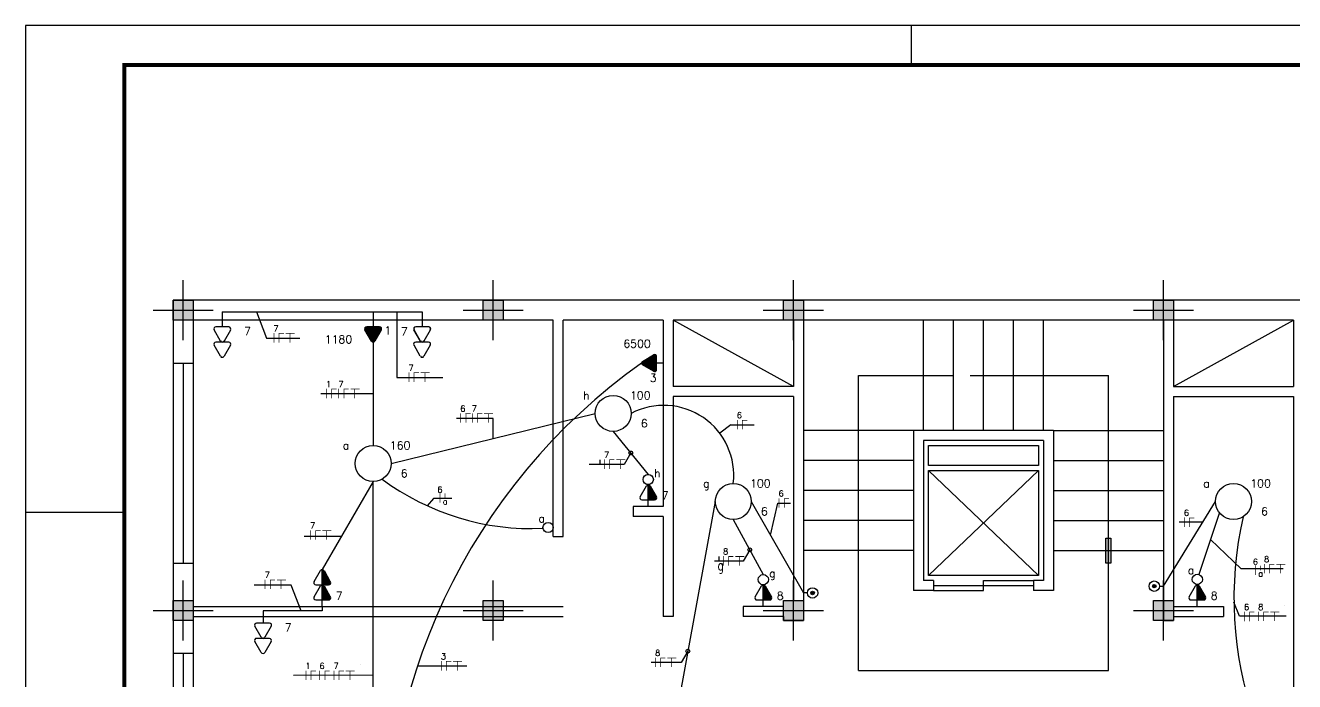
# Model space of a CAD drawing. Header units: metres. Extents: x 2426 to 2593, y 1997 to 2034.
# Drawn here: x 2483.21 to 2511.9, y 2019.62 to 2034.44 of the extents above; entities that cross this region are included whole.
import ezdxf
from ezdxf.enums import TextEntityAlignment as Align

# ---------------------------------------------------------------- set-up
doc = ezdxf.new("R2010")
doc.units = ezdxf.units.M
doc.linetypes.add('Contínuo', pattern=[0])
for name, color, linetype in [('10', 10, 'Continuous'), ('2', 4, 'Continuous'), ('4', 136, 'Continuous'), ('Acessorios', 4, 'Continuous'), ('ALVENARIA', 7, 'Continuous'), ('ARQ-FOLHA', 7, 'Continuous'), ('CIRCUITOS', 250, 'Continuous'), ('ILUMINAÇÃO', 1, 'Contínuo'), ('INTERRUPTORES', 1, 'Continuous'), ('TOMADAS-ENERGIA', 1, 'Continuous')]:
    doc.layers.add(name, color=color, linetype=linetype)
doc.layers.add('ELETRODUTOS', color=5, linetype='Continuous', lineweight=30)
doc.styles.add('ROMANS', font='ROMANS.shx', dxfattribs={"width": 0.8, "height": 0.1})

# ---------------------------------------------------------------- blocks, each defined once
blk = doc.blocks.new('FOLHA A2')
at = {"layer": 'ARQ-FOLHA'}
for p, q in [((594, 0), (0, 0)), ((0, 0), (0, -420)), ((224, -10), (224, 0)), ((0, -123), (25, -123))]:
    blk.add_line(p, q, dxfattribs=at)
at = {"layer": 'ARQ-FOLHA', "const_width": 1}
blk.add_lwpolyline([(25, -410), (584, -410), (584, -10), (25, -10), (25, -410)], dxfattribs=at)
blk = doc.blocks.new('st')
at = {"layer": '2'}
h = blk.add_hatch(color=256, dxfattribs=at)
h.paths.add_polyline_path([(0, 10), (0, 0), (10, 0), (10, 10)])
h.paths.add_polyline_path([(-10, 10), (-10, 0), (0, 0), (0, 10)])
h.paths.add_polyline_path([(-10, 0), (-10, -10), (0, -10), (0, 0)])
h.paths.add_polyline_path([(0, 0), (0, -10), (10, -10), (10, 0)])
at = {"layer": '10'}
for p, q in [((0, 30), (0, -30)), ((-30, 0), (30, 0))]:
    blk.add_line(p, q, dxfattribs=at)
at = {"layer": '4'}
blk.add_lwpolyline([(-10, -10), (-10, 10), (10, 10), (10, -10)], close=True, dxfattribs=at)
blk = doc.blocks.new('TEBAI01')
for p, q in [((-1.62, 1.95), (-0.35, 4.14)), ((0.35, 4.14), (1.63, 1.92)), ((-1.3, 1.32), (1.28, 1.32)), ((0, 0), (0, 1.32))]:
    blk.add_line(p, q)
for centre, start, end in [((0, 3.97), 26.0479, 153.9521), ((-1.3, 1.71), 143.1332, 270.777), ((1.3, 1.71), 267.1811, 32.5689)]:
    blk.add_arc(centre, 0.393, start, end)
at = {"style": 'ROMANS', "flags": 8}
for tag, p in [('020', (-5.03, 2.2)), ('001', (3.56, 2.23))]:
    blk.add_attdef(tag, text='', height=1.6, dxfattribs=at).set_placement(p, align=Align.MIDDLE_CENTER)
blk = doc.blocks.new('TEALT03')
for p, q in [((-1.62, 1.95), (-0.35, 4.14)), ((0.35, 4.14), (1.63, 1.92)), ((-1.3, 1.32), (1.28, 1.32)), ((0, 0), (0, 1.32))]:
    blk.add_line(p, q)
for centre, start, end in [((0, 3.97), 26.0479, 153.9521), ((-1.3, 1.71), 143.1332, 270.777), ((1.3, 1.71), 267.1811, 32.5689)]:
    blk.add_arc(centre, 0.393, start, end)
at = {"linetype": 'Continuous'}
for points in [[(-1.62, 1.95), (1.49, 1.37), (-0.35, 4.14)], [(-0.35, 4.14), (1.64, 1.52), (-0.21, 4.3)], [(1.64, 1.52), (-0.35, 4.14), (1.49, 1.37)], [(-0.21, 4.3), (1.69, 1.72), (0, 4.36)], [(1.69, 1.72), (-0.21, 4.3), (1.64, 1.52)], [(0, 4.36), (1.63, 1.92), (0.21, 4.3)], [(1.63, 1.92), (0, 4.36), (1.69, 1.72)], [(0.35, 4.14), (0.21, 4.3), (1.63, 1.92)], [(-1.69, 1.75), (1.28, 1.32), (-1.62, 1.95)], [(1.28, 1.32), (-1.69, 1.75), (-1.31, 1.32)], [(-1.66, 1.54), (-1.31, 1.32), (-1.69, 1.75)], [(-1.31, 1.32), (-1.66, 1.54), (-1.51, 1.38)], [(1.49, 1.37), (-1.62, 1.95), (1.28, 1.32)]]:
    blk.add_solid(points, dxfattribs=at)
at = {"style": 'ROMANS', "flags": 8}
for tag, p in [('020', (-4.82, 2.03)), ('001', (3.51, 2.07))]:
    blk.add_attdef(tag, text='', height=1.6, dxfattribs=at).set_placement(p, align=Align.MIDDLE_CENTER)
blk = doc.blocks.new('A$C0BD3781F')
blk.add_circle((0.36, 0.36), 0.36)
at = {"style": 'ROMANS', "flags": 8}
for tag, p in [('001', (0.188, 0.472)), ('009', (0.502, 0.474)), ('020', (0.356, 0.232))]:
    blk.add_attdef(tag, text='', height=0.16, dxfattribs=at).set_placement(p, align=Align.MIDDLE_CENTER)
blk = doc.blocks.new('Ir1s01')
blk.add_circle((0, 1.02), 1.02)
at = {"style": 'ROMANS', "flags": 8}
blk.add_attdef('009', text='', height=1.6, dxfattribs=at).set_placement((1.81, 2.29), align=Align.MIDDLE_CENTER)
blk = doc.blocks.new('A$C93b2c405')
at = {"layer": 'TOMADAS-ENERGIA'}
for p, q in [((0.252, 0.163), (0.188, 0.274)), ((0.334, 0.304), (0.205, 0.304)), ((0.269, 0.37), (0.269, 0.304)), ((0.35, 0.273), (0.287, 0.163)), ((0.334, 0.152), (0.205, 0.152)), ((0.251, 0.011), (0.188, 0.122)), ((0.35, 0.121), (0.287, 0.011))]:
    blk.add_line(p, q, dxfattribs=at)
for centre, start, end in [((0.205, 0.284), 87.1811, 212.5689), ((0.335, 0.284), 323.1332, 90.777), ((0.204, 0.132), 87.1811, 212.5689), ((0.269, 0.172), 206.0479, 333.9521), ((0.334, 0.132), 323.1332, 90.777), ((0.269, 0.02), 206.0479, 333.9521)]:
    blk.add_arc(centre, 0.0197, start, end, dxfattribs=at)
at = {"layer": 'TOMADAS-ENERGIA', "style": 'ROMANS', "flags": 8}
for tag, p in [('001', (0.091, 0.259)), ('020', (0.521, 0.26))]:
    blk.add_attdef(tag, text='', height=0.08, rotation=180, dxfattribs=at).set_placement(p, align=Align.MIDDLE_CENTER)
blk = doc.blocks.new('A$C8d71f97b')
at = {"layer": 'TOMADAS-ENERGIA'}
for p, q in [((0.27, 0.249), (0.333, 0.359)), ((0.351, 0.218), (0.351, 0.37)), ((0.369, 0.359), (0.432, 0.248)), ((0.27, 0.097), (0.333, 0.207)), ((0.286, 0.218), (0.415, 0.218)), ((0.351, 0.066), (0.351, 0.218)), ((0.369, 0.207), (0.432, 0.096)), ((0.286, 0.066), (0.415, 0.066)), ((0.351, 0), (0.351, 0.066))]:
    blk.add_line(p, q, dxfattribs=at)
for centre, start, end in [((0.351, 0.35), 26.0479, 153.9521), ((0.286, 0.238), 143.1332, 270.777), ((0.351, 0.198), 26.0479, 153.9521), ((0.416, 0.238), 267.1811, 32.5689), ((0.286, 0.086), 143.1332, 270.777), ((0.416, 0.086), 267.1811, 32.5689)]:
    blk.add_arc(centre, 0.0197, start, end, dxfattribs=at)
at = {"layer": 'TOMADAS-ENERGIA', "linetype": 'Continuous'}
for points in [[(0.351, 0.37), (0.432, 0.248), (0.361, 0.367)], [(0.432, 0.248), (0.351, 0.37), (0.436, 0.238)], [(0.351, 0.218), (0.436, 0.238), (0.351, 0.37)], [(0.369, 0.359), (0.361, 0.367), (0.432, 0.248)], [(0.436, 0.238), (0.351, 0.218), (0.433, 0.228)], [(0.415, 0.218), (0.433, 0.228), (0.351, 0.218)], [(0.351, 0.218), (0.432, 0.096), (0.361, 0.215)], [(0.432, 0.096), (0.351, 0.218), (0.436, 0.086)], [(0.351, 0.066), (0.436, 0.086), (0.351, 0.218)], [(0.369, 0.207), (0.361, 0.215), (0.432, 0.096)], [(0.433, 0.228), (0.415, 0.218), (0.425, 0.22)], [(0.436, 0.086), (0.351, 0.066), (0.433, 0.076)], [(0.415, 0.066), (0.433, 0.076), (0.351, 0.066)], [(0.433, 0.076), (0.415, 0.066), (0.425, 0.068)]]:
    blk.add_solid(points, dxfattribs=at)
at = {"layer": 'TOMADAS-ENERGIA', "style": 'ROMANS', "flags": 8}
for tag, p in [('020', (0.103, 0.11)), ('001', (0.52, 0.108))]:
    blk.add_attdef(tag, text='', height=0.08, dxfattribs=at).set_placement(p, align=Align.MIDDLE_CENTER)
blk = doc.blocks.new('TEMED02')
for p, q in [((-1.62, 1.95), (-0.35, 4.14)), ((0, 1.32), (0, 4.36)), ((0.35, 4.14), (1.63, 1.92)), ((-1.3, 1.32), (1.28, 1.32)), ((0, 0), (0, 1.32))]:
    blk.add_line(p, q)
for centre, start, end in [((0, 3.97), 26.0479, 153.9521), ((-1.3, 1.71), 143.1332, 270.777), ((1.3, 1.71), 267.1811, 32.5689)]:
    blk.add_arc(centre, 0.393, start, end)
at = {"linetype": 'Continuous'}
for points in [[(0, 4.36), (1.63, 1.92), (0.21, 4.3)], [(1.63, 1.92), (0, 4.36), (1.69, 1.72)], [(0, 1.32), (1.69, 1.72), (0, 4.36)], [(0.35, 4.14), (0.21, 4.3), (1.63, 1.92)], [(1.69, 1.72), (0, 1.32), (1.64, 1.52)], [(1.28, 1.32), (1.64, 1.52), (0, 1.32)], [(1.64, 1.52), (1.28, 1.32), (1.49, 1.37)]]:
    blk.add_solid(points, dxfattribs=at)
at = {"style": 'ROMANS', "flags": 8}
for tag, p in [('020', (-4.96, 2.19)), ('001', (3.39, 2.17))]:
    blk.add_attdef(tag, text='', height=1.6, dxfattribs=at).set_placement(p, align=Align.MIDDLE_CENTER)
blk = doc.blocks.new('Ircamp08')
blk.add_line((0, 0.8), (0, 0))
for radius in [1.04, 0.36]:
    blk.add_circle((0, 1.84), radius)
at = {"linetype": 'Continuous'}
for points in [[(-0.36, 1.84), (-0.31, 1.66), (-0.31, 2.02)], [(-0.31, 2.02), (-0.18, 1.53), (-0.18, 2.15)], [(-0.18, 1.53), (-0.31, 2.02), (-0.31, 1.66)], [(-0.18, 2.15), (0, 1.48), (0, 2.2)], [(0, 1.48), (-0.18, 2.15), (-0.18, 1.53)], [(0, 2.2), (0.18, 1.53), (0.18, 2.15)], [(0.18, 1.53), (0, 2.2), (0, 1.48)], [(0.18, 2.15), (0.31, 1.66), (0.31, 2.02)], [(0.31, 1.66), (0.18, 2.15), (0.18, 1.53)], [(0.36, 1.84), (0.31, 2.02), (0.31, 1.66)]]:
    blk.add_solid(points, dxfattribs=at)
at = {"style": 'ROMANS', "flags": 8}
blk.add_attdef('009', text='', height=1.6, dxfattribs=at).set_placement((1.3, 3.14), align=Align.MIDDLE_CENTER)
blk = doc.blocks.new('FNT')
at = {"const_width": 0.24}
for points in [[(0.12, 1.68), (0.12, -1.68)], [(1.84, 1.56), (3.68, 1.56)], [(1.96, 1.44), (1.96, -1.68)], [(4.32, 1.56), (7.52, 1.56)], [(5.8, 1.44), (5.8, -1.68)]]:
    blk.add_lwpolyline(points, dxfattribs=at)
at = {"style": 'ROMANS', "flags": 8}
blk.add_attdef('001', text='', height=1.6, dxfattribs=at).set_placement((0.89, 3.34), align=Align.MIDDLE_CENTER)
blk = doc.blocks.new('A$C27EA2FDF')
at = {"const_width": 0.009}
for points in [[(0.04, 0.126), (0.04, 0)], [(0.104, 0.121), (0.173, 0.121)], [(0.109, 0.117), (0.109, 0)]]:
    blk.add_lwpolyline(points, dxfattribs=at)
at = {"style": 'ROMANS', "flags": 8}
blk.add_attdef('001', text='', height=0.06, dxfattribs=at).set_placement((0.069, 0.188), align=Align.MIDDLE_CENTER)
blk = doc.blocks.new('A$C3508442B')
at = {"const_width": 0.024}
for points in [[(0.227, 0.043), (0.392, 0.012)], [(0.262, 0.224), (0.592, 0.161)]]:
    blk.add_lwpolyline(points, dxfattribs=at)
at = {"style": 'ROMANS', "flags": 8}
for tag, p in [('009', (0.634, 0.329)), ('001', (0.105, 0.258))]:
    blk.add_attdef(tag, text='', height=0.16, rotation=79, dxfattribs=at).set_placement(p, align=Align.MIDDLE_CENTER)

msp = doc.modelspace()

# ---------------------------------------------------------------- hatches: boundary and pattern name
at = {"layer": 'Acessorios'}
msp.add_hatch(color=256, dxfattribs=at).paths.add_polyline_path([(2507.636, 2022.86), (2507.749, 2022.86), (2507.749, 2022.295), (2507.636, 2022.295)])

# ---------------------------------------------------------------- linework, layer by layer
at = {"color": 18, "true_color": 0x000000}
for p, q in [((2499.154, 2025.414), (2498.905, 2025.226)), ((2492.429, 2023.755), (2492.29, 2023.588))]:
    msp.add_line(p, q, dxfattribs=at)
at = {"layer": 'Acessorios'}
for p, q in [((2500.568, 2026.287), (2497.854, 2027.78)), ((2503.508, 2025.292), (2503.508, 2027.78)), ((2504.187, 2025.292), (2504.187, 2027.78)), ((2504.865, 2025.292), (2504.865, 2027.78)), ((2505.544, 2025.292), (2505.544, 2027.78)), ((2506.223, 2025.292), (2506.223, 2027.78)), ((2509.163, 2026.287), (2511.877, 2027.78)), ((2486.544, 2026.807), (2486.544, 2022.283)), ((2486.77, 2026.807), (2486.77, 2022.283)), ((2486.997, 2026.807), (2486.997, 2022.283)), ((2502.038, 2019.863), (2502.038, 2026.536)), ((2502.038, 2026.536), (2504.187, 2026.536)), ((2504.569, 2026.536), (2507.693, 2026.536)), ((2507.693, 2019.863), (2507.693, 2026.536)), ((2503.282, 2025.292), (2500.794, 2025.292)), ((2506.449, 2025.292), (2508.937, 2025.292)), ((2503.282, 2024.613), (2500.794, 2024.613)), ((2506.449, 2024.613), (2508.937, 2024.613)), ((2506.109, 2022.012), (2503.621, 2024.387)), ((2503.621, 2022.012), (2506.109, 2024.387)), ((2503.282, 2023.934), (2500.794, 2023.934)), ((2506.449, 2023.934), (2508.937, 2023.934)), ((2503.282, 2023.256), (2500.794, 2023.256)), ((2506.449, 2023.256), (2508.937, 2023.256)), ((2503.282, 2022.577), (2500.794, 2022.577)), ((2506.449, 2022.577), (2508.937, 2022.577)), ((2504.865, 2021.673), (2504.865, 2021.899)), ((2504.865, 2021.899), (2505.996, 2021.899)), ((2503.735, 2021.786), (2505.996, 2021.786)), ((2503.735, 2021.673), (2504.865, 2021.673)), ((2486.544, 2020.248), (2486.544, 2015.724)), ((2486.77, 2020.248), (2486.77, 2015.724)), ((2486.997, 2020.248), (2486.997, 2015.724)), ((2502.038, 2019.863), (2507.693, 2019.863))]:
    msp.add_line(p, q, dxfattribs=at)
for points in [[(2503.621, 2024.5), (2503.621, 2024.952), (2506.109, 2024.952), (2506.109, 2024.5)], [(2503.621, 2022.012), (2503.621, 2024.387), (2506.109, 2024.387), (2506.109, 2022.012)], [(2507.636, 2022.86), (2507.749, 2022.86), (2507.749, 2022.295), (2507.636, 2022.295)]]:
    msp.add_lwpolyline(points, close=True, dxfattribs=at)
at = {"layer": 'ALVENARIA'}
for p, q in [((2531.782, 2028.232), (2486.544, 2028.232)), ((2486.544, 2028.232), (2486.544, 2026.807)), ((2495.139, 2027.78), (2486.997, 2027.78)), ((2486.997, 2027.78), (2486.997, 2026.807)), ((2495.139, 2022.894), (2495.139, 2027.78)), ((2495.366, 2022.894), (2495.366, 2027.78)), ((2497.627, 2027.78), (2495.366, 2027.78)), ((2497.627, 2027.78), (2497.627, 2023.573)), ((2508.937, 2027.78), (2497.854, 2027.78)), ((2497.854, 2027.78), (2497.854, 2026.287)), ((2500.568, 2027.78), (2500.568, 2026.287)), ((2500.794, 2027.78), (2500.794, 2020.994)), ((2508.937, 2027.78), (2508.937, 2020.994)), ((2509.163, 2027.78), (2509.163, 2026.287)), ((2511.877, 2027.78), (2509.163, 2027.78)), ((2511.877, 2027.78), (2511.877, 2026.287)), ((2486.997, 2026.807), (2486.544, 2026.807)), ((2500.568, 2026.287), (2497.854, 2026.287)), ((2509.163, 2026.287), (2511.877, 2026.287)), ((2500.568, 2026.061), (2497.854, 2026.061)), ((2497.854, 2026.061), (2497.854, 2021.084)), ((2500.568, 2026.061), (2500.568, 2021.446)), ((2509.163, 2026.061), (2509.163, 2020.994)), ((2509.163, 2026.061), (2511.877, 2026.061)), ((2511.877, 2026.061), (2511.877, 2018.054)), ((2503.282, 2025.292), (2503.282, 2021.673)), ((2506.449, 2025.292), (2503.282, 2025.292)), ((2506.449, 2025.292), (2506.449, 2021.673)), ((2503.508, 2025.065), (2503.508, 2021.899)), ((2506.223, 2025.065), (2503.508, 2025.065)), ((2506.223, 2025.065), (2506.223, 2021.899)), ((2496.949, 2023.573), (2496.949, 2023.346)), ((2497.627, 2023.573), (2496.949, 2023.573)), ((2497.627, 2023.346), (2496.949, 2023.346)), ((2497.627, 2023.346), (2497.627, 2021.084)), ((2495.139, 2022.894), (2495.366, 2022.894)), ((2486.544, 2022.283), (2486.544, 2020.248)), ((2486.997, 2022.283), (2486.544, 2022.283)), ((2486.997, 2022.283), (2486.997, 2021.311)), ((2503.735, 2021.899), (2503.508, 2021.899)), ((2503.735, 2021.899), (2503.735, 2021.673)), ((2505.996, 2021.899), (2505.996, 2021.673)), ((2506.223, 2021.899), (2505.996, 2021.899)), ((2503.735, 2021.673), (2503.282, 2021.673)), ((2506.449, 2021.673), (2505.996, 2021.673)), ((2486.997, 2021.311), (2495.366, 2021.311)), ((2499.437, 2021.311), (2499.437, 2021.084)), ((2500.342, 2021.311), (2499.437, 2021.311)), ((2500.342, 2021.323), (2500.342, 2021.446)), ((2500.342, 2021.446), (2500.568, 2021.446)), ((2509.163, 2021.311), (2510.294, 2021.311)), ((2510.294, 2021.311), (2510.294, 2021.084)), ((2486.997, 2021.084), (2495.366, 2021.084)), ((2486.997, 2021.084), (2486.997, 2020.248)), ((2497.854, 2021.084), (2497.627, 2021.084)), ((2500.342, 2021.084), (2499.437, 2021.084)), ((2500.342, 2021.084), (2500.342, 2020.994)), ((2500.342, 2020.994), (2500.794, 2020.994)), ((2508.937, 2020.994), (2509.163, 2020.994)), ((2509.163, 2021.084), (2510.294, 2021.084)), ((2486.997, 2020.248), (2486.544, 2020.248))]:
    msp.add_line(p, q, dxfattribs=at)
at = {"layer": 'CIRCUITOS'}
for p, q in [((2488.428, 2027.971), (2488.655, 2027.377)), ((2491.604, 2027.971), (2491.604, 2026.487)), ((2488.655, 2027.377), (2489.414, 2027.377)), ((2491.604, 2026.487), (2492.647, 2026.487)), ((2491.068, 2026.119), (2489.886, 2026.119)), ((2493.782, 2025.564), (2492.951, 2025.564)), ((2493.782, 2025.111), (2493.782, 2025.564)), ((2499.154, 2025.414), (2499.68, 2025.414)), ((2496.892, 2024.782), (2496.741, 2024.522)), ((2496.297, 2024.522), (2495.954, 2024.522)), ((2496.198, 2024.522), (2496.198, 2024.626)), ((2496.741, 2024.522), (2496.198, 2024.522)), ((2492.848, 2023.755), (2492.429, 2023.755)), ((2500.05, 2022.926), (2500.221, 2023.646)), ((2500.221, 2023.646), (2500.502, 2023.646)), ((2490.444, 2023.06), (2490.444, 2023.06)), ((2509.818, 2023.215), (2509.292, 2023.215)), ((2490.348, 2022.893), (2489.507, 2022.893)), ((2510.696, 2022.161), (2509.997, 2022.824)), ((2498.889, 2022.336), (2498.889, 2022.439)), ((2499.583, 2022.595), (2499.432, 2022.336)), ((2498.955, 2022.336), (2498.784, 2022.336)), ((2499.432, 2022.336), (2498.889, 2022.336)), ((2511.642, 2022.161), (2510.696, 2022.161)), ((2489.218, 2021.793), (2488.377, 2021.793)), ((2489.443, 2021.215), (2489.218, 2021.793)), ((2510.658, 2021.093), (2510.529, 2021.409)), ((2511.682, 2021.336), (2511.682, 2021.336)), ((2511.71, 2021.093), (2510.658, 2021.093)), ((2498.182, 2020.304), (2498.03, 2020.044)), ((2490.779, 2020.007), (2490.779, 2020.007)), ((2498.03, 2020.044), (2497.352, 2020.044)), ((2491.068, 2019.764), (2489.27, 2019.753))]:
    msp.add_line(p, q, dxfattribs=at)
at = {"layer": 'CIRCUITOS', "linetype": 'Continuous'}
msp.add_line((2493.185, 2019.965), (2492.07, 2019.965), dxfattribs=at)
at = {"layer": 'CIRCUITOS'}
for centre in [(2496.892, 2024.782), (2499.583, 2022.595), (2498.182, 2020.304)]:
    msp.add_circle(centre, 0.0424, dxfattribs=at)
at = {"layer": 'ELETRODUTOS'}
for p, q in [((2487.658, 2027.971), (2487.658, 2027.78)), ((2487.658, 2027.971), (2492.176, 2027.971)), ((2491.068, 2027.971), (2491.068, 2027.78)), ((2492.176, 2027.971), (2492.176, 2027.78)), ((2491.068, 2027.287), (2491.068, 2024.952)), ((2491.475, 2024.545), (2496.089, 2025.676)), ((2496.496, 2025.269), (2497.288, 2024.296)), ((2491.068, 2024.138), (2489.916, 2022.148)), ((2491.068, 2018.393), (2491.068, 2024.138)), ((2498.804, 2023.686), (2497.56, 2016.923)), ((2499.618, 2023.686), (2500.794, 2021.618)), ((2508.937, 2021.772), (2510.113, 2023.686)), ((2499.211, 2023.279), (2499.889, 2022.034)), ((2510.199, 2023.436), (2509.738, 2022.035)), ((2489.916, 2021.311), (2489.916, 2021.215)), ((2488.58, 2021.215), (2488.58, 2021.084)), ((2489.916, 2021.215), (2488.58, 2021.215))]:
    msp.add_line(p, q, dxfattribs=at)
for centre, radius, start, end in [((2505.034, 2015.671), 13.657, 125.3404, 184.2423), ((2497.64, 2024.277), 1.581, 353.327, 117.7514), ((2494.645, 2028.726), 5.652, 233.3359, 272.6936), ((2518.82, 2021.493), 8.291, 167.1177, 230.9211)]:
    msp.add_arc(centre, radius, start, end, dxfattribs=at)

# ---------------------------------------------------------------- block references
at = {"xscale": 2.26188820454486, "yscale": 2.26188820454486, "zscale": 2.26188820454486}
msp.add_blockref('A$C93b2c405', (2491.567, 2026.943), dxfattribs=at)
msp.add_blockref('A$C8d71f97b', (2489.123, 2021.311), dxfattribs=at).add_auto_attribs({'001': '7'})
ref = msp.add_blockref('A$C93b2c405', (2487.97, 2020.248), dxfattribs=dict(xscale=2.26188820454486, yscale=2.26188820454486, zscale=2.26188820454486))
ref.add_attrib('020', '7', dxfattribs={"layer": 'TOMADAS-ENERGIA', "height": 0.181, "style": 'ROMANS', "flags": 8}).set_placement((2489.149, 2020.836), align=Align.MIDDLE_CENTER)
at = {"layer": 'ALVENARIA', "xscale": 0.02261888204544859, "yscale": 0.02261888204544859, "zscale": 0.02261888204544859, "rotation": 89.99999999999999}
for p in [(2486.77, 2028.006), (2493.782, 2028.006), (2500.568, 2028.006), (2508.937, 2028.006), (2486.77, 2021.22), (2493.782, 2021.22), (2500.568, 2021.22), (2508.937, 2021.22)]:
    msp.add_blockref('st', p, dxfattribs=at)
at = {"layer": 'ARQ-FOLHA', "xscale": 0.08944633452801547, "yscale": 0.08944633452801547, "zscale": 0.08944633452801547}
msp.add_blockref('FOLHA A2', (2483.206, 2034.444), dxfattribs=at)
at = {"layer": 'CIRCUITOS', "lineweight": 30}
ref = msp.add_blockref('FNT', (2488.817, 2027.384), dxfattribs=dict(at, xscale=0.06361560575189844, yscale=0.06361560575189844, zscale=0.06361560575189844))
ref.add_attrib('001', '7', dxfattribs={"layer": '0', "height": 0.136, "style": 'ROMANS', "flags": 8}).set_placement((2488.874, 2027.597), align=Align.MIDDLE_CENTER)
ref = msp.add_blockref('FNT', (2491.87, 2026.494), dxfattribs=dict(at, xscale=0.06361560575189844, yscale=0.06361560575189844, zscale=0.06361560575189844))
ref.add_attrib('001', '7', dxfattribs={"layer": '0', "height": 0.136, "style": 'ROMANS', "flags": 8}).set_placement((2491.927, 2026.707), align=Align.MIDDLE_CENTER)
at = {"layer": 'CIRCUITOS'}
ref = msp.add_blockref('A$C27EA2FDF', (2489.947, 2026.02), dxfattribs=dict(at, xscale=1.696416153408644, yscale=1.696416153408644, zscale=1.696416153408644))
ref.add_attrib('001', '1', dxfattribs={"layer": '0', "height": 0.136, "style": 'ROMANS', "flags": 8}).set_placement((2490.063, 2026.34), align=Align.MIDDLE_CENTER)
at = {"layer": 'CIRCUITOS', "lineweight": 30}
ref = msp.add_blockref('FNT', (2490.283, 2026.127), dxfattribs=dict(at, xscale=0.06361560575189844, yscale=0.06361560575189844, zscale=0.06361560575189844))
ref.add_attrib('001', '7', dxfattribs={"layer": '0', "height": 0.136, "style": 'ROMANS', "flags": 8}).set_placement((2490.339, 2026.34), align=Align.MIDDLE_CENTER)
at = {"layer": 'CIRCUITOS'}
ref = msp.add_blockref('A$C27EA2FDF', (2492.979, 2025.465), dxfattribs=dict(at, xscale=1.696416153408644, yscale=1.696416153408644, zscale=1.696416153408644))
ref.add_attrib('001', '6', dxfattribs={"layer": '0', "height": 0.136, "style": 'ROMANS', "flags": 8}).set_placement((2493.095, 2025.784), align=Align.MIDDLE_CENTER)
at = {"layer": 'CIRCUITOS', "lineweight": 30}
ref = msp.add_blockref('FNT', (2493.302, 2025.572), dxfattribs=dict(at, xscale=0.06361560575189844, yscale=0.06361560575189844, zscale=0.06361560575189844))
ref.add_attrib('001', '7', dxfattribs={"layer": '0', "height": 0.136, "style": 'ROMANS', "flags": 8}).set_placement((2493.358, 2025.784), align=Align.MIDDLE_CENTER)
at = {"layer": 'CIRCUITOS'}
ref = msp.add_blockref('A$C27EA2FDF', (2499.233, 2025.315), dxfattribs=dict(at, xscale=1.696416153408644, yscale=1.696416153408644, zscale=1.696416153408644))
ref.add_attrib('001', '6', dxfattribs={"layer": '0', "height": 0.136, "style": 'ROMANS', "flags": 8}).set_placement((2499.349, 2025.634), align=Align.MIDDLE_CENTER)
at = {"layer": 'CIRCUITOS', "lineweight": 30}
ref = msp.add_blockref('FNT', (2496.29, 2024.53), dxfattribs=dict(at, xscale=0.06361560575189844, yscale=0.06361560575189844, zscale=0.06361560575189844))
ref.add_attrib('001', '7', dxfattribs={"layer": '0', "height": 0.136, "style": 'ROMANS', "flags": 8}).set_placement((2496.346, 2024.743), align=Align.MIDDLE_CENTER)
ref = msp.add_blockref('A$C3508442B', (2492.751, 2024.005), dxfattribs=dict(at, xscale=-0.6361560575282404, yscale=0.6361560575282414, zscale=0.6361560575282414, rotation=78.7512890459185))
ref.add_attrib('009', 'a', dxfattribs={"layer": '0', "height": 0.136, "rotation": 359.7513, "style": 'ROMANS', "flags": 8}).set_placement((2492.697, 2023.685), align=Align.MIDDLE_CENTER)
ref.add_attrib('001', '6', dxfattribs={"layer": '0', "height": 0.136, "style": 'ROMANS', "flags": 8}).set_placement((2492.577, 2023.952), align=Align.MIDDLE_CENTER)
at = {"layer": 'CIRCUITOS'}
ref = msp.add_blockref('A$C27EA2FDF', (2500.177, 2023.546), dxfattribs=dict(at, xscale=1.696416153408644, yscale=1.696416153408644, zscale=1.696416153408644))
ref.add_attrib('001', '6', dxfattribs={"layer": '0', "height": 0.136, "style": 'ROMANS', "flags": 8}).set_placement((2500.293, 2023.866), align=Align.MIDDLE_CENTER)
ref = msp.add_blockref('A$C27EA2FDF', (2509.34, 2023.11), dxfattribs=dict(at, xscale=1.696416153408644, yscale=1.696416153408644, zscale=1.696416153408644))
ref.add_attrib('001', '6', dxfattribs={"layer": '0', "height": 0.136, "style": 'ROMANS', "flags": 8}).set_placement((2509.456, 2023.429), align=Align.MIDDLE_CENTER)
at = {"layer": 'CIRCUITOS', "lineweight": 30}
ref = msp.add_blockref('FNT', (2489.645, 2022.93), dxfattribs=dict(at, xscale=0.06361560575189844, yscale=0.06361560575189844, zscale=0.06361560575189844))
ref.add_attrib('001', '7', dxfattribs={"layer": '0', "height": 0.136, "style": 'ROMANS', "flags": 8}).set_placement((2489.702, 2023.143), align=Align.MIDDLE_CENTER)
ref = msp.add_blockref('FNT', (2498.981, 2022.343), dxfattribs=dict(at, xscale=0.06361560575189844, yscale=0.06361560575189844, zscale=0.06361560575189844))
ref.add_attrib('001', '8', dxfattribs={"layer": '0', "height": 0.136, "style": 'ROMANS', "flags": 8}).set_placement((2499.037, 2022.556), align=Align.MIDDLE_CENTER)
ref = msp.add_blockref('FNT', (2511.211, 2022.169), dxfattribs=dict(at, xscale=0.06361560575189844, yscale=0.06361560575189844, zscale=0.06361560575189844))
ref.add_attrib('001', '8', dxfattribs={"layer": '0', "height": 0.136, "style": 'ROMANS', "flags": 8}).set_placement((2511.267, 2022.381), align=Align.MIDDLE_CENTER)
ref = msp.add_blockref('A$C3508442B', (2511.188, 2022.375), dxfattribs=dict(at, xscale=-0.6361560575282404, yscale=0.6361560575282414, zscale=0.6361560575282414, rotation=78.7512890459185))
ref.add_attrib('009', 'a', dxfattribs={"layer": '0', "height": 0.136, "rotation": 359.7513, "style": 'ROMANS', "flags": 8}).set_placement((2511.134, 2022.055), align=Align.MIDDLE_CENTER)
ref.add_attrib('001', '6', dxfattribs={"layer": '0', "height": 0.136, "style": 'ROMANS', "flags": 8}).set_placement((2511.014, 2022.322), align=Align.MIDDLE_CENTER)
ref = msp.add_blockref('FNT', (2488.618, 2021.813), dxfattribs=dict(at, xscale=0.06361560575189844, yscale=0.06361560575189844, zscale=0.06361560575189844))
ref.add_attrib('001', '7', dxfattribs={"layer": '0', "height": 0.136, "style": 'ROMANS', "flags": 8}).set_placement((2488.675, 2022.026), align=Align.MIDDLE_CENTER)
at = {"layer": 'CIRCUITOS'}
ref = msp.add_blockref('A$C27EA2FDF', (2510.699, 2020.981), dxfattribs=dict(at, xscale=1.696416153408644, yscale=1.696416153408644, zscale=1.696416153408644))
ref.add_attrib('001', '6', dxfattribs={"layer": '0', "height": 0.136, "style": 'ROMANS', "flags": 8}).set_placement((2510.815, 2021.3), align=Align.MIDDLE_CENTER)
at = {"layer": 'CIRCUITOS', "lineweight": 30}
ref = msp.add_blockref('FNT', (2511.079, 2021.088), dxfattribs=dict(at, xscale=0.06361560575189844, yscale=0.06361560575189844, zscale=0.06361560575189844))
ref.add_attrib('001', '8', dxfattribs={"layer": '0', "height": 0.136, "style": 'ROMANS', "flags": 8}).set_placement((2511.135, 2021.3), align=Align.MIDDLE_CENTER)
ref = msp.add_blockref('FNT', (2492.601, 2019.973), dxfattribs=dict(at, xscale=0.06361560575189844, yscale=0.06361560575189844, zscale=0.06361560575189844))
ref.add_attrib('001', '3', dxfattribs={"layer": '0', "height": 0.136, "style": 'ROMANS', "flags": 8}).set_placement((2492.658, 2020.186), align=Align.MIDDLE_CENTER)
ref = msp.add_blockref('FNT', (2497.443, 2020.052), dxfattribs=dict(at, xscale=0.06361560575189844, yscale=0.06361560575189844, zscale=0.06361560575189844))
ref.add_attrib('001', '8', dxfattribs={"layer": '0', "height": 0.136, "style": 'ROMANS', "flags": 8}).set_placement((2497.5, 2020.265), align=Align.MIDDLE_CENTER)
at = {"layer": 'CIRCUITOS'}
ref = msp.add_blockref('A$C27EA2FDF', (2489.48, 2019.649), dxfattribs=dict(at, xscale=1.696416153408644, yscale=1.696416153408644, zscale=1.696416153408644))
ref.add_attrib('001', '1', dxfattribs={"layer": '0', "height": 0.136, "style": 'ROMANS', "flags": 8}).set_placement((2489.597, 2019.969), align=Align.MIDDLE_CENTER)
ref = msp.add_blockref('A$C27EA2FDF', (2489.795, 2019.651), dxfattribs=dict(at, xscale=1.696416153408644, yscale=1.696416153408644, zscale=1.696416153408644))
ref.add_attrib('001', '6', dxfattribs={"layer": '0', "height": 0.136, "style": 'ROMANS', "flags": 8}).set_placement((2489.912, 2019.971), align=Align.MIDDLE_CENTER)
at = {"layer": 'CIRCUITOS', "lineweight": 30}
ref = msp.add_blockref('FNT', (2490.175, 2019.758), dxfattribs=dict(at, xscale=0.06361560575189844, yscale=0.06361560575189844, zscale=0.06361560575189844))
ref.add_attrib('001', '7', dxfattribs={"layer": '0', "height": 0.136, "style": 'ROMANS', "flags": 8}).set_placement((2490.232, 2019.971), align=Align.MIDDLE_CENTER)
at = {"layer": 'ILUMINAÇÃO'}
ref = msp.add_blockref('A$C0BD3781F', (2496.089, 2025.269), dxfattribs=dict(at, xscale=1.13094410227243, yscale=1.13094410227243, zscale=1.13094410227243))
ref.add_attrib('020', '6', dxfattribs={"layer": '0', "height": 0.181, "style": 'ROMANS', "flags": 8}).set_placement((2497.198, 2025.452), align=Align.MIDDLE_CENTER)
ref.add_attrib('009', '100', dxfattribs={"layer": '0', "height": 0.181, "style": 'ROMANS', "flags": 8}).set_placement((2497.107, 2026.083), align=Align.MIDDLE_CENTER)
ref.add_attrib('001', 'h', dxfattribs={"layer": '0', "height": 0.181, "style": 'ROMANS', "flags": 8}).set_placement((2495.886, 2026.083), align=Align.MIDDLE_CENTER)
ref = msp.add_blockref('A$C0BD3781F', (2490.661, 2024.138), dxfattribs=dict(at, xscale=1.13094410227243, yscale=1.13094410227243, zscale=1.13094410227243))
ref.add_attrib('020', '6', dxfattribs={"layer": '0', "height": 0.181, "style": 'ROMANS', "flags": 8}).set_placement((2491.769, 2024.321), align=Align.MIDDLE_CENTER)
ref.add_attrib('009', '160', dxfattribs={"layer": '0', "height": 0.181, "style": 'ROMANS', "flags": 8}).set_placement((2491.679, 2024.952), align=Align.MIDDLE_CENTER)
ref.add_attrib('001', 'a', dxfattribs={"layer": '0', "height": 0.181, "style": 'ROMANS', "flags": 8}).set_placement((2490.457, 2024.952), align=Align.MIDDLE_CENTER)
ref = msp.add_blockref('A$C0BD3781F', (2498.804, 2023.279), dxfattribs=dict(at, xscale=1.13094410227243, yscale=1.13094410227243, zscale=1.13094410227243))
ref.add_attrib('020', '6', dxfattribs={"layer": '0', "height": 0.181, "style": 'ROMANS', "flags": 8}).set_placement((2499.912, 2023.462), align=Align.MIDDLE_CENTER)
ref.add_attrib('009', '100', dxfattribs={"layer": '0', "height": 0.181, "style": 'ROMANS', "flags": 8}).set_placement((2499.821, 2024.093), align=Align.MIDDLE_CENTER)
ref.add_attrib('001', 'g', dxfattribs={"layer": '0', "height": 0.181, "style": 'ROMANS', "flags": 8}).set_placement((2498.6, 2024.093), align=Align.MIDDLE_CENTER)
ref = msp.add_blockref('A$C0BD3781F', (2510.113, 2023.279), dxfattribs=dict(at, xscale=1.13094410227243, yscale=1.13094410227243, zscale=1.13094410227243))
ref.add_attrib('020', '6', dxfattribs={"layer": '0', "height": 0.181, "style": 'ROMANS', "flags": 8}).set_placement((2511.222, 2023.462), align=Align.MIDDLE_CENTER)
ref.add_attrib('009', '100', dxfattribs={"layer": '0', "height": 0.181, "style": 'ROMANS', "flags": 8}).set_placement((2511.131, 2024.093), align=Align.MIDDLE_CENTER)
ref.add_attrib('001', 'a', dxfattribs={"layer": '0', "height": 0.181, "style": 'ROMANS', "flags": 8}).set_placement((2509.909, 2024.093), align=Align.MIDDLE_CENTER)
at = {"layer": 'INTERRUPTORES', "xscale": 0.1130944102276544, "yscale": 0.1130944102276544, "zscale": 0.1130944102276544}
for p, values in [((2497.288, 2024.066), {'009': 'h'}), ((2499.889, 2021.804), {'009': 'g'})]:
    msp.add_blockref('Ir1s01', p, dxfattribs=at).add_auto_attribs(values)
at = {"layer": 'INTERRUPTORES'}
ref = msp.add_blockref('Ir1s01', (2495.139, 2023.098), dxfattribs=dict(at, xscale=0.1130944102276544, yscale=0.1130944102276544, zscale=0.1130944102276544, rotation=89.99999999999999))
ref.add_attrib('009', 'a', dxfattribs={"layer": '0', "height": 0.181, "style": 'ROMANS', "flags": 8}).set_placement((2494.88, 2023.303), align=Align.MIDDLE_CENTER)
ref = msp.add_blockref('Ir1s01', (2509.817, 2021.926), dxfattribs=dict(at, xscale=0.1130944102276544, yscale=0.1130944102276544, zscale=0.1130944102276544, rotation=89.99999999999999))
ref.add_attrib('009', 'a', dxfattribs={"layer": '0', "height": 0.181, "style": 'ROMANS', "flags": 8}).set_placement((2509.558, 2022.131), align=Align.MIDDLE_CENTER)
at = {"layer": 'INTERRUPTORES', "xscale": 0.113094410227243, "yscale": 0.113094410227243, "zscale": 0.113094410227243}
for p, rotation in [((2508.937, 2021.772), 89.99999999999999), ((2500.794, 2021.618), 270)]:
    msp.add_blockref('Ircamp08', p, dxfattribs=dict(at, rotation=rotation))
at = {"layer": 'TOMADAS-ENERGIA'}
ref = msp.add_blockref('A$C93b2c405', (2487.049, 2026.943), dxfattribs=dict(at, xscale=2.26188820454486, yscale=2.26188820454486, zscale=2.26188820454486))
ref.add_attrib('020', '7', dxfattribs={"height": 0.181, "style": 'ROMANS', "flags": 8}).set_placement((2488.227, 2027.531), align=Align.MIDDLE_CENTER)
ref = msp.add_blockref('TEALT03', (2491.068, 2027.78), dxfattribs=dict(at, xscale=0.113094410227243, yscale=0.113094410227243, zscale=0.113094410227243, rotation=180))
ref.add_attrib('001', '1180', dxfattribs={"layer": '0', "height": 0.181, "style": 'ROMANS'}).set_placement((2490.285, 2027.349), align=Align.MIDDLE_CENTER)
ref.add_attrib('020', '1', dxfattribs={"layer": '0', "height": 0.181, "style": 'ROMANS'}).set_placement((2491.401, 2027.55), align=Align.MIDDLE_CENTER)
ref = msp.add_blockref('TEBAI01', (2492.176, 2027.78), dxfattribs=dict(at, xscale=0.1130944103325703, yscale=0.1130944103325703, zscale=0.1130944103325703, rotation=180))
ref.add_attrib('001', '7', dxfattribs={"layer": '0', "height": 0.181, "style": 'ROMANS', "flags": 8}).set_placement((2491.774, 2027.528), align=Align.MIDDLE_CENTER)
ref = msp.add_blockref('TEALT03', (2497.627, 2026.812), dxfattribs=dict(at, xscale=0.113094410227243, yscale=0.113094410227243, zscale=0.113094410227243, rotation=89.99999999999999))
ref.add_attrib('001', '6500', dxfattribs={"layer": '0', "height": 0.181, "style": 'ROMANS'}).set_placement((2497.034, 2027.251), align=Align.MIDDLE_CENTER)
ref.add_attrib('020', '3', dxfattribs={"layer": '0', "height": 0.181, "style": 'ROMANS'}).set_placement((2497.398, 2026.478), align=Align.MIDDLE_CENTER)
at = {"layer": 'TOMADAS-ENERGIA', "xscale": 0.1130944103325703, "yscale": 0.1130944103325703, "zscale": 0.1130944103325703}
for p, values in [((2497.288, 2023.573), {'001': '7'}), ((2499.889, 2021.311), {'001': '8'}), ((2509.7, 2021.311), {'001': '8'})]:
    msp.add_blockref('TEMED02', p, dxfattribs=at).add_auto_attribs(values)

# ---------------------------------------------------------------- texts
at = {"layer": 'CIRCUITOS', "insert": (2498.851, 2022.357), "char_height": 0.226, "attachment_point": 1, "style": 'ROMANS'}
msp.add_mtext_dynamic_manual_height_columns('g', width=0.22319, gutter_width=1.131, heights=[0], dxfattribs=at)

doc.saveas('drawing.dxf')
